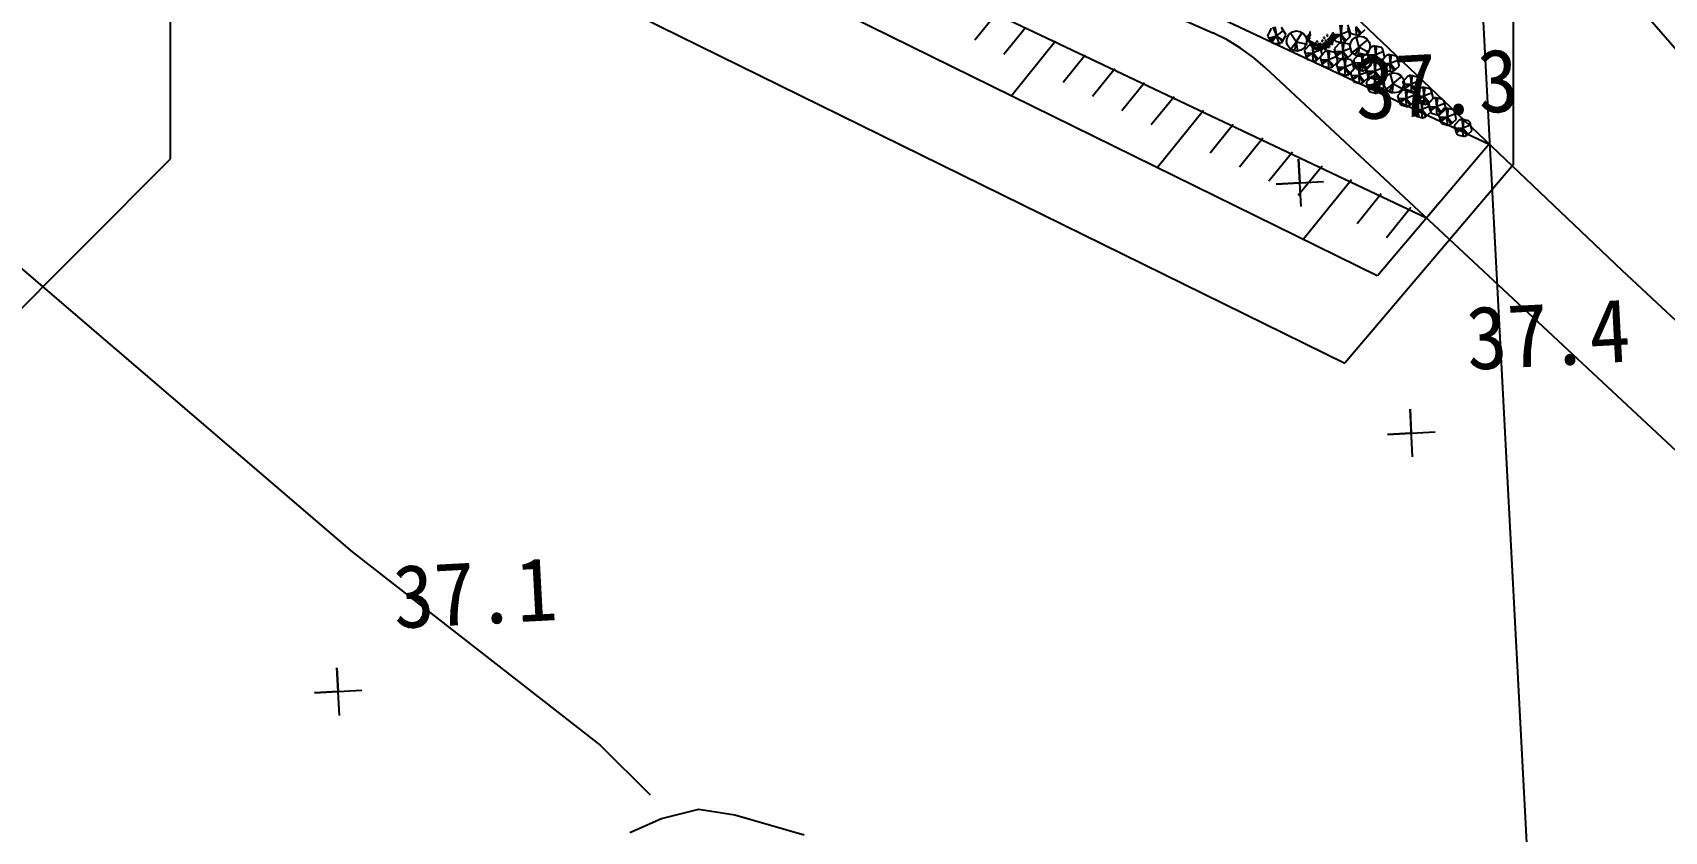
# Model space of a CAD drawing. Header units: millimetres. Extents: x 14950 to 15746, y 1103 to 1809.
# Drawn here: x 15420.8 to 15472.2, y 1438.3 to 1463.4 of the extents above; entities that cross this region are included whole.
import ezdxf
from ezdxf.xclip import XClip

# ---------------------------------------------------------------- set-up
doc = ezdxf.new("R2010")
doc.units = ezdxf.units.MM
doc.header["$LTSCALE"] = 10
doc.header["$MEASUREMENT"] = 0
doc.header["$XCLIPFRAME"] = 2
doc.layers.add('TZ-BASE', color=253, linetype='Continuous')
doc.styles.get("Standard").update_dxf_attribs({"font": 'GulimChe.ttf'})

# ---------------------------------------------------------------- blocks, each defined once
blk = doc.blocks.new('JD-DGHCDGH7DFXH')
at = {"layer": 'TZ-BASE'}
for p, q in [((421.339, 134.685), (439.918, -215.175)), ((402.858, -5.717), (420.677, -13.62)), ((447.674, -28.418, 38), (428.111, -5.899, 38)), ((408.319, -7.214), (429.392, -17.119)), ((368.881, -8.867, 37), (393.554, -29.964, 37)), ((427.41, -19.456), (406.347, -9.476)), ((405.134, -11.068), (425.856, -21.257)), ((424.401, -12.372), (433.57, -21.093)), ((413.856, -13.008), (413.176, -13.848)), ((424.681, -13.37), (424.712, -13.669)), ((424.926, -13.361), (425.007, -13.616)), ((414.774, -13.464), (414.094, -14.304)), ((415.722, -13.882), (414.337, -15.593)), ((422.407, -13.723), (422.558, -13.943)), ((422.519, -13.472), (422.409, -13.694)), ((422.441, -13.786), (422.683, -13.711)), ((422.489, -13.873), (422.683, -13.711)), ((422.526, -13.919), (422.683, -13.711)), ((422.567, -13.433), (422.683, -13.711)), ((422.631, -13.422), (422.683, -13.711)), ((422.907, -13.536), (422.683, -13.711)), ((422.91, -13.861), (422.683, -13.711)), ((422.884, -13.898), (422.683, -13.711)), ((422.775, -13.966), (422.683, -13.711)), ((422.974, -13.668), (422.84, -13.452)), ((422.845, -13.933), (422.978, -13.704)), ((423.304, -13.904), (423.115, -13.618)), ((423.302, -13.897), (423.508, -13.598)), ((423.647, -13.815), (423.652, -13.855)), ((423.685, -13.815), (423.647, -13.815)), ((423.652, -13.855), (423.697, -13.859)), ((423.659, -13.696), (423.708, -13.696)), ((423.662, -13.736), (423.659, -13.696)), ((423.7, -13.736), (423.662, -13.736)), ((423.672, -13.779), (423.67, -13.841)), ((423.67, -13.841), (423.685, -13.844)), ((423.735, -13.779), (423.672, -13.779)), ((423.685, -13.844), (423.685, -13.815)), ((423.702, -13.66), (423.697, -13.696)), ((423.697, -13.696), (423.7, -13.736)), ((423.697, -13.859), (423.735, -13.855)), ((423.756, -13.66), (423.702, -13.66)), ((423.705, -13.877), (423.751, -13.873)), ((423.705, -13.902), (423.705, -13.877)), ((423.708, -13.696), (423.715, -13.757)), ((423.715, -13.757), (423.71, -13.801)), ((423.71, -13.801), (423.738, -13.808)), ((423.74, -13.58), (423.733, -13.631)), ((423.733, -13.631), (423.738, -13.696)), ((423.735, -13.855), (423.733, -13.902)), ((423.738, -13.808), (423.735, -13.779)), ((423.738, -13.696), (423.758, -13.689)), ((423.751, -13.873), (423.751, -13.945)), ((423.758, -13.689), (423.756, -13.66)), ((423.976, -13.88), (423.945, -13.877)), ((423.945, -13.877), (423.945, -13.909)), ((423.981, -13.906), (423.976, -13.88)), ((424.148, -13.859), (424.115, -13.855)), ((424.115, -13.855), (424.117, -13.888)), ((424.117, -13.888), (424.153, -13.884)), ((424.153, -13.884), (424.148, -13.859)), ((424.201, -13.761), (424.168, -13.765)), ((424.168, -13.765), (424.17, -13.79)), ((424.17, -13.79), (424.203, -13.794)), ((424.203, -13.794), (424.201, -13.761)), ((424.254, -13.851), (424.229, -13.848)), ((424.229, -13.848), (424.231, -13.873)), ((424.231, -13.873), (424.259, -13.877)), ((424.259, -13.877), (424.254, -13.851)), ((424.297, -13.685), (424.267, -13.685)), ((424.267, -13.685), (424.267, -13.718)), ((424.267, -13.718), (424.302, -13.714)), ((424.302, -13.714), (424.297, -13.685)), ((424.322, -13.812), (424.299, -13.808)), ((424.299, -13.808), (424.299, -13.833)), ((424.299, -13.833), (424.32, -13.833)), ((424.335, -13.855), (424.317, -13.855)), ((424.317, -13.855), (424.322, -13.877)), ((424.32, -13.833), (424.322, -13.812)), ((424.322, -13.877), (424.337, -13.877)), ((424.358, -13.833), (424.335, -13.837)), ((424.335, -13.837), (424.337, -13.855)), ((424.337, -13.877), (424.335, -13.855)), ((424.337, -13.855), (424.393, -13.851)), ((424.37, -13.776), (424.345, -13.776)), ((424.345, -13.776), (424.345, -13.801)), ((424.345, -13.801), (424.373, -13.797)), ((424.37, -13.913), (424.358, -13.833)), ((424.373, -13.797), (424.37, -13.776)), ((424.373, -13.757), (424.421, -13.757)), ((424.375, -13.833), (424.373, -13.757)), ((424.416, -13.83), (424.375, -13.833)), ((424.385, -13.862), (424.378, -13.891)), ((424.378, -13.891), (424.416, -13.873)), ((424.479, -13.859), (424.385, -13.862)), ((424.39, -13.732), (424.444, -13.718)), ((424.396, -13.783), (424.39, -13.732)), ((424.393, -13.808), (424.421, -13.804)), ((424.393, -13.851), (424.393, -13.808)), ((424.418, -13.779), (424.396, -13.783)), ((424.408, -13.692), (424.456, -13.685)), ((424.411, -13.743), (424.408, -13.692)), ((424.436, -13.743), (424.411, -13.743)), ((424.421, -13.804), (424.416, -13.83)), ((424.416, -13.873), (424.433, -13.808)), ((424.421, -13.757), (424.418, -13.779)), ((424.428, -13.635), (424.436, -13.656)), ((424.476, -13.635), (424.428, -13.635)), ((424.433, -13.808), (424.487, -13.794)), ((424.436, -13.656), (424.461, -13.645)), ((424.436, -13.703), (424.439, -13.653)), ((424.454, -13.707), (424.436, -13.703)), ((424.444, -13.718), (424.436, -13.743)), ((424.441, -13.83), (424.444, -13.747)), ((424.484, -13.815), (424.441, -13.83)), ((424.444, -13.747), (424.504, -13.739)), ((424.445, -13.601), (424.526, -13.855)), ((424.456, -13.685), (424.454, -13.707)), ((424.499, -13.707), (424.454, -13.71)), ((424.454, -13.71), (424.476, -13.729)), ((424.458, -13.672), (424.712, -13.669)), ((424.461, -13.645), (424.461, -13.606)), ((424.487, -13.671), (424.476, -13.635)), ((424.476, -13.729), (424.487, -13.671)), ((424.479, -13.895), (424.479, -13.859)), ((424.48, -13.769), (424.712, -13.669)), ((424.487, -13.794), (424.484, -13.815)), ((424.504, -13.739), (424.499, -13.707)), ((424.502, -13.823), (424.712, -13.669)), ((424.549, -13.875), (424.769, -13.934)), ((424.746, -13.378), (424.712, -13.669)), ((424.977, -13.566), (424.712, -13.669)), ((424.886, -13.878), (424.712, -13.669)), ((424.85, -13.906), (424.712, -13.669)), ((424.726, -13.94), (424.712, -13.669)), ((424.803, -13.929), (424.996, -13.748)), ((425.002, -13.712), (424.937, -13.467)), ((425.03, -13.636), (425.25, -13.695)), ((425.367, -13.639), (425.193, -13.43)), ((425.332, -13.667), (425.193, -13.43)), ((425.208, -13.7), (425.193, -13.43)), ((425.294, -14.066), (425.196, -13.737)), ((425.285, -13.689), (425.477, -13.508)), ((425.294, -14.058), (425.578, -13.832)), ((416.655, -14.319), (415.956, -15.182)), ((422.586, -13.955), (422.814, -13.948)), ((423.31, -13.9), (423.117, -14.163)), ((423.312, -13.894), (423.24, -14.202)), ((423.306, -13.911), (423.348, -14.209)), ((423.308, -13.905), (423.649, -13.978)), ((423.564, -14.183), (423.645, -14.437)), ((423.743, -13.974), (423.574, -14.156)), ((423.577, -14.253), (423.831, -14.251)), ((423.599, -14.351), (423.831, -14.251)), ((423.621, -14.404), (423.831, -14.251)), ((423.733, -13.902), (423.705, -13.902)), ((423.723, -13.942), (423.73, -13.924)), ((423.751, -13.945), (423.723, -13.942)), ((423.73, -13.924), (423.773, -13.924)), ((423.768, -13.971), (423.73, -13.974)), ((423.73, -13.974), (423.738, -14.01)), ((423.738, -14.01), (423.804, -14.007)), ((423.773, -13.924), (423.768, -13.971)), ((423.799, -13.971), (423.771, -13.978)), ((423.771, -13.978), (423.776, -14.036)), ((424.03, -14.024), (423.773, -13.966)), ((423.776, -14.036), (423.859, -14.032)), ((423.796, -13.902), (423.824, -13.902)), ((423.799, -13.938), (423.796, -13.902)), ((423.844, -13.938), (423.799, -13.938)), ((423.804, -14.007), (423.799, -13.971)), ((423.8, -13.951), (423.831, -14.251)), ((423.819, -13.935), (423.816, -13.967)), ((423.816, -13.967), (423.849, -13.971)), ((423.824, -13.902), (423.819, -13.927)), ((423.819, -13.927), (423.874, -13.927)), ((423.865, -13.96), (423.831, -14.251)), ((423.831, -14.018), (423.885, -14.01)), ((423.831, -14.057), (423.831, -14.018)), ((423.857, -14.05), (423.831, -14.057)), ((424.096, -14.148), (423.831, -14.251)), ((424.005, -14.46), (423.831, -14.251)), ((423.969, -14.488), (423.831, -14.251)), ((423.845, -14.522), (423.831, -14.251)), ((423.849, -13.971), (423.844, -13.938)), ((423.847, -14.072), (423.915, -14.065)), ((423.852, -14.101), (423.847, -14.072)), ((423.885, -14.09), (423.852, -14.101)), ((423.859, -14.032), (423.857, -14.05)), ((423.874, -13.927), (423.874, -13.967)), ((423.874, -13.967), (423.935, -13.971)), ((423.885, -14.01), (423.885, -14.09)), ((423.887, -14.123), (423.89, -14.104)), ((423.915, -14.13), (423.887, -14.123)), ((423.89, -14.104), (423.943, -14.104)), ((423.928, -13.938), (423.9, -13.953)), ((423.9, -13.953), (423.902, -14.014)), ((423.915, -14.065), (423.915, -14.13)), ((423.922, -14.511), (424.115, -14.33)), ((423.935, -13.971), (423.928, -13.938)), ((423.93, -14.025), (423.935, -14)), ((423.988, -14.021), (423.93, -14.025)), ((423.935, -14), (424.001, -13.996)), ((423.938, -14.123), (423.945, -14.155)), ((424.049, -14.133), (423.938, -14.123)), ((423.943, -14.104), (423.953, -14.065)), ((423.945, -13.909), (423.981, -13.906)), ((423.945, -14.155), (423.983, -14.148)), ((423.953, -14.065), (424.009, -14.061)), ((423.973, -14.112), (424.021, -14.112)), ((423.983, -14.148), (423.973, -14.112)), ((423.981, -14.043), (424.046, -14.043)), ((423.983, -14.101), (423.981, -14.043)), ((424.011, -14.097), (423.983, -14.101)), ((423.993, -13.967), (423.988, -14.021)), ((424.079, -13.956), (423.993, -13.967)), ((424.001, -13.996), (424.009, -14.029)), ((424.009, -14.029), (424.069, -14.025)), ((424.009, -14.061), (424.011, -14.097)), ((424.021, -14.112), (424.021, -14.159)), ((424.021, -14.159), (424.095, -14.159)), ((424.031, -13.982), (424.026, -14.01)), ((424.026, -14.01), (424.082, -13.996)), ((424.155, -13.974), (424.031, -13.982)), ((424.046, -14.043), (424.049, -14.133)), ((424.121, -14.294), (424.056, -14.049)), ((424.057, -14.394), (424.138, -14.648)), ((424.067, -14.115), (424.074, -14.137)), ((424.095, -14.115), (424.067, -14.115)), ((424.236, -14.186), (424.067, -14.367)), ((424.069, -14.025), (424.074, -14.047)), ((424.074, -14.047), (424.145, -14.047)), ((424.074, -14.137), (424.143, -14.133)), ((424.082, -13.996), (424.079, -13.956)), ((424.095, -14.159), (424.095, -14.115)), ((424.097, -14.061), (424.097, -14.083)), ((424.145, -14.076), (424.097, -14.061)), ((424.097, -14.083), (424.173, -14.094)), ((424.251, -14), (424.105, -14.003)), ((424.105, -14.003), (424.115, -14.032)), ((424.115, -14.032), (424.168, -14.039)), ((424.122, -13.953), (424.125, -13.974)), ((424.125, -13.974), (424.188, -13.974)), ((424.143, -14.133), (424.145, -14.076)), ((424.145, -14.047), (424.16, -14.068)), ((424.168, -14.039), (424.155, -13.974)), ((424.16, -14.068), (424.231, -14.065)), ((424.173, -14.094), (424.178, -14.133)), ((424.178, -14.133), (424.239, -14.137)), ((424.198, -13.924), (424.183, -13.92)), ((424.183, -13.92), (424.186, -13.945)), ((424.186, -13.945), (424.203, -13.945)), ((424.188, -13.974), (424.191, -13.992)), ((424.191, -13.992), (424.261, -13.985)), ((424.196, -14.083), (424.206, -14.108)), ((424.236, -14.094), (424.196, -14.083)), ((424.203, -13.945), (424.198, -13.924)), ((424.198, -14.029), (424.206, -14.05)), ((424.277, -14.032), (424.198, -14.029)), ((424.206, -14.05), (424.251, -14.05)), ((424.206, -14.108), (424.267, -14.101)), ((424.254, -13.924), (424.229, -13.938)), ((424.229, -13.938), (424.234, -13.96)), ((424.231, -14.065), (424.312, -14.065)), ((424.234, -13.96), (424.299, -13.96)), ((424.239, -14.137), (424.236, -14.094)), ((424.251, -14.05), (424.251, -14)), ((424.261, -13.985), (424.254, -13.924)), ((424.267, -14.101), (424.277, -14.032)), ((424.524, -14.235), (424.267, -14.177)), ((424.277, -13.985), (424.269, -14.003)), ((424.269, -14.003), (424.317, -14.003)), ((424.292, -13.906), (424.274, -13.909)), ((424.274, -13.909), (424.279, -13.935)), ((424.337, -13.996), (424.277, -13.985)), ((424.279, -13.935), (424.297, -13.931)), ((424.297, -13.931), (424.292, -13.906)), ((424.294, -14.163), (424.324, -14.463)), ((424.297, -13.942), (424.345, -13.938)), ((424.299, -13.96), (424.297, -13.942)), ((424.31, -14.021), (424.302, -14.043)), ((424.302, -14.043), (424.335, -14.039)), ((424.31, -13.902), (424.312, -13.92)), ((424.347, -13.902), (424.31, -13.902)), ((424.31, -13.949), (424.408, -13.967)), ((424.317, -14.003), (424.31, -13.949)), ((424.365, -14.021), (424.31, -14.021)), ((424.312, -13.92), (424.37, -13.913)), ((424.312, -14.065), (424.36, -14.072)), ((424.358, -14.171), (424.324, -14.463)), ((424.589, -14.36), (424.324, -14.463)), ((424.335, -14.039), (424.337, -13.996)), ((424.345, -13.938), (424.347, -13.902)), ((424.36, -14.072), (424.365, -14.021)), ((424.363, -13.971), (424.365, -13.931)), ((424.39, -13.985), (424.363, -13.971)), ((424.365, -13.931), (424.439, -13.935)), ((424.408, -13.967), (424.39, -13.985)), ((424.413, -13.898), (424.479, -13.895)), ((424.413, -13.992), (424.413, -13.898)), ((424.439, -13.985), (424.413, -13.992)), ((424.439, -13.935), (424.439, -13.985)), ((424.503, -14.136), (424.584, -14.39)), ((424.682, -13.927), (424.514, -14.109)), ((424.517, -14.206), (424.771, -14.204)), ((424.538, -14.304), (424.771, -14.204)), ((424.615, -14.505), (424.549, -14.26)), ((424.56, -14.358), (424.771, -14.204)), ((424.97, -13.977), (424.713, -13.919)), ((424.74, -13.905), (424.771, -14.204)), ((424.805, -13.913), (424.771, -14.204)), ((425.036, -14.101), (424.771, -14.204)), ((424.944, -14.413), (424.771, -14.204)), ((424.909, -14.441), (424.771, -14.204)), ((424.785, -14.475), (424.771, -14.204)), ((424.811, -14.397), (424.841, -14.697)), ((424.862, -14.464), (425.055, -14.283)), ((425.061, -14.247), (424.996, -14.002)), ((425.301, -14.063), (425.04, -14.26)), ((425.293, -14.28), (425.124, -14.461)), ((425.305, -14.059), (425.147, -14.333)), ((425.294, -14.073), (425.248, -14.371)), ((425.297, -14.068), (425.603, -14.237)), ((425.581, -14.329), (425.324, -14.271)), ((425.351, -14.257), (425.381, -14.556)), ((425.415, -14.265), (425.381, -14.556)), ((425.535, -14.242), (425.616, -14.497)), ((425.715, -14.034), (425.546, -14.216)), ((425.549, -14.313), (425.803, -14.311)), ((425.571, -14.41), (425.803, -14.311)), ((425.592, -14.464), (425.803, -14.311)), ((425.672, -14.599), (425.606, -14.354)), ((426.002, -14.084), (425.745, -14.026)), ((425.772, -14.011), (425.803, -14.311)), ((425.837, -14.019), (425.803, -14.311)), ((426.068, -14.208), (425.803, -14.311)), ((425.976, -14.52), (425.803, -14.311)), ((425.941, -14.548), (425.803, -14.311)), ((425.817, -14.581), (425.803, -14.311)), ((425.894, -14.57), (426.087, -14.389)), ((426.176, -14.307), (426.007, -14.488)), ((426.093, -14.354), (426.028, -14.109)), ((426.464, -14.356), (426.207, -14.298)), ((426.234, -14.284), (426.264, -14.584)), ((426.298, -14.292), (426.264, -14.584)), ((426.555, -14.626), (426.49, -14.381)), ((417.588, -14.755), (416.883, -15.627)), ((422.337, -14.717), (443.057, -34.045)), ((423.668, -14.457), (423.888, -14.516)), ((424.07, -14.465), (424.324, -14.463)), ((424.092, -14.562), (424.324, -14.463)), ((424.114, -14.616), (424.324, -14.463)), ((424.161, -14.668), (424.381, -14.727)), ((424.498, -14.671), (424.324, -14.463)), ((424.463, -14.699), (424.324, -14.463)), ((424.339, -14.733), (424.324, -14.463)), ((424.416, -14.722), (424.608, -14.541)), ((424.574, -14.629), (424.655, -14.883)), ((424.753, -14.42), (424.584, -14.602)), ((424.587, -14.699), (424.841, -14.697)), ((424.607, -14.41), (424.827, -14.469)), ((424.609, -14.796), (424.841, -14.697)), ((424.631, -14.85), (424.841, -14.697)), ((424.678, -14.903), (424.898, -14.962)), ((425.041, -14.47), (424.784, -14.412)), ((424.875, -14.406), (424.841, -14.697)), ((425.106, -14.594), (424.841, -14.697)), ((425.015, -14.906), (424.841, -14.697)), ((424.979, -14.934), (424.841, -14.697)), ((424.855, -14.968), (424.841, -14.697)), ((424.932, -14.956), (425.125, -14.776)), ((425.02, -14.887), (425.101, -15.141)), ((425.199, -14.678), (425.03, -14.86)), ((425.132, -14.74), (425.066, -14.495)), ((425.114, -14.488), (425.195, -14.742)), ((425.127, -14.558), (425.381, -14.556)), ((425.149, -14.656), (425.381, -14.556)), ((425.171, -14.71), (425.381, -14.556)), ((425.218, -14.762), (425.438, -14.821)), ((425.487, -14.728), (425.23, -14.67)), ((425.257, -14.656), (425.287, -14.955)), ((425.321, -14.664), (425.287, -14.955)), ((425.553, -14.852), (425.287, -14.955)), ((425.647, -14.453), (425.381, -14.556)), ((425.555, -14.765), (425.381, -14.556)), ((425.52, -14.793), (425.381, -14.556)), ((425.396, -14.827), (425.381, -14.556)), ((425.473, -14.816), (425.665, -14.635)), ((425.578, -14.998), (425.512, -14.753)), ((425.516, -14.755), (425.597, -15.009)), ((425.695, -14.546), (425.526, -14.728)), ((425.529, -14.825), (425.783, -14.823)), ((425.551, -14.922), (425.783, -14.823)), ((425.573, -14.976), (425.783, -14.823)), ((425.64, -14.517), (425.859, -14.576)), ((425.982, -14.596), (425.725, -14.538)), ((425.752, -14.523), (425.783, -14.823)), ((425.817, -14.531), (425.783, -14.823)), ((426.048, -14.72), (425.783, -14.823)), ((425.957, -15.032), (425.783, -14.823)), ((425.921, -15.06), (425.783, -14.823)), ((425.797, -15.093), (425.783, -14.823)), ((425.874, -15.082), (426.067, -14.901)), ((425.997, -14.515), (426.078, -14.769)), ((426.073, -14.866), (426.008, -14.621)), ((426.011, -14.586), (426.264, -14.584)), ((426.032, -14.683), (426.264, -14.584)), ((426.054, -14.737), (426.264, -14.584)), ((426.101, -14.789), (426.321, -14.848)), ((426.53, -14.481), (426.264, -14.584)), ((426.438, -14.792), (426.264, -14.584)), ((426.403, -14.82), (426.264, -14.584)), ((426.279, -14.854), (426.264, -14.584)), ((426.365, -15.219), (426.267, -14.891)), ((426.356, -14.843), (426.549, -14.662)), ((418.521, -15.192), (417.81, -16.071)), ((425.034, -14.957), (425.287, -14.955)), ((425.055, -15.055), (425.287, -14.955)), ((425.077, -15.109), (425.287, -14.955)), ((425.124, -15.161), (425.344, -15.22)), ((425.461, -15.164), (425.287, -14.955)), ((425.426, -15.192), (425.287, -14.955)), ((425.302, -15.226), (425.287, -14.955)), ((425.379, -15.215), (425.571, -15.034)), ((425.513, -15.192), (425.594, -15.446)), ((425.693, -14.984), (425.524, -15.165)), ((425.527, -15.263), (425.781, -15.26)), ((425.549, -15.36), (425.781, -15.26)), ((425.57, -15.414), (425.781, -15.26)), ((425.62, -15.029), (425.84, -15.088)), ((425.98, -15.033), (425.723, -14.975)), ((425.75, -14.961), (425.781, -15.26)), ((425.815, -14.969), (425.781, -15.26)), ((426.046, -15.157), (425.781, -15.26)), ((425.954, -15.469), (425.781, -15.26)), ((425.919, -15.497), (425.781, -15.26)), ((425.795, -15.531), (425.781, -15.26)), ((425.872, -15.52), (426.065, -15.339)), ((426.071, -15.303), (426.006, -15.058)), ((426.372, -15.217), (426.111, -15.414)), ((426.376, -15.212), (426.218, -15.487)), ((426.365, -15.227), (426.319, -15.524)), ((426.365, -15.212), (426.649, -14.986)), ((426.368, -15.222), (426.674, -15.39)), ((426.679, -15.406), (426.51, -15.587)), ((426.665, -15.168), (426.746, -15.423)), ((426.844, -14.96), (426.675, -15.142)), ((426.678, -15.239), (426.932, -15.237)), ((426.7, -15.336), (426.932, -15.237)), ((426.967, -15.455), (426.71, -15.397)), ((426.722, -15.39), (426.932, -15.237)), ((426.737, -15.383), (426.767, -15.683)), ((426.801, -15.391), (426.767, -15.683)), ((427.131, -15.01), (426.874, -14.952)), ((426.901, -14.937), (426.932, -15.237)), ((426.966, -14.945), (426.932, -15.237)), ((427.197, -15.134), (426.932, -15.237)), ((427.106, -15.446), (426.932, -15.237)), ((427.07, -15.474), (426.932, -15.237)), ((426.946, -15.507), (426.932, -15.237)), ((427.023, -15.496), (427.216, -15.315)), ((427.243, -15.336), (427.074, -15.517)), ((427.222, -15.28), (427.157, -15.035)), ((427.531, -15.385), (427.274, -15.327)), ((427.301, -15.313), (427.331, -15.613)), ((427.365, -15.321), (427.331, -15.613)), ((427.622, -15.655), (427.556, -15.41)), ((419.454, -15.629), (418.736, -16.516)), ((425.618, -15.466), (425.838, -15.525)), ((426.5, -15.614), (426.581, -15.869)), ((426.513, -15.685), (426.767, -15.683)), ((426.535, -15.782), (426.767, -15.683)), ((426.557, -15.836), (426.767, -15.683)), ((426.604, -15.889), (426.824, -15.948)), ((427.033, -15.58), (426.767, -15.683)), ((426.941, -15.892), (426.767, -15.683)), ((426.906, -15.92), (426.767, -15.683)), ((426.782, -15.953), (426.767, -15.683)), ((426.769, -15.443), (426.989, -15.502)), ((426.859, -15.942), (427.051, -15.761)), ((427.058, -15.726), (426.992, -15.48)), ((427.173, -15.758), (427.004, -15.939)), ((427.064, -15.544), (427.145, -15.798)), ((427.077, -15.615), (427.331, -15.613)), ((427.099, -15.712), (427.331, -15.613)), ((427.121, -15.766), (427.331, -15.613)), ((427.168, -15.818), (427.388, -15.877)), ((427.46, -15.807), (427.203, -15.749)), ((427.23, -15.735), (427.261, -16.035)), ((427.295, -15.743), (427.261, -16.035)), ((427.526, -15.932), (427.261, -16.035)), ((427.596, -15.509), (427.331, -15.613)), ((427.505, -15.821), (427.331, -15.613)), ((427.47, -15.849), (427.331, -15.613)), ((427.345, -15.883), (427.331, -15.613)), ((427.423, -15.872), (427.615, -15.691)), ((427.463, -15.873), (427.544, -16.127)), ((427.642, -15.664), (427.473, -15.846)), ((427.477, -15.943), (427.731, -15.941)), ((427.551, -16.078), (427.486, -15.832)), ((427.498, -16.04), (427.731, -15.941)), ((427.52, -16.094), (427.731, -15.941)), ((427.93, -15.714), (427.673, -15.656)), ((427.7, -15.641), (427.731, -15.941)), ((427.764, -15.649), (427.731, -15.941)), ((427.996, -15.838), (427.731, -15.941)), ((427.904, -16.15), (427.731, -15.941)), ((427.869, -16.178), (427.731, -15.941)), ((427.745, -16.211), (427.731, -15.941)), ((428.021, -15.984), (427.956, -15.739)), ((420.387, -16.066), (418.938, -17.856)), ((426.993, -15.966), (427.074, -16.221)), ((427.007, -16.037), (427.261, -16.035)), ((427.029, -16.134), (427.261, -16.035)), ((427.05, -16.188), (427.261, -16.035)), ((427.098, -16.241), (427.317, -16.3)), ((427.434, -16.244), (427.261, -16.035)), ((427.399, -16.272), (427.261, -16.035)), ((427.275, -16.305), (427.261, -16.035)), ((427.352, -16.294), (427.545, -16.113)), ((427.567, -16.147), (427.787, -16.206)), ((427.792, -16.201), (427.873, -16.455)), ((427.971, -15.993), (427.802, -16.174)), ((427.806, -16.272), (428.059, -16.27)), ((427.822, -16.2), (428.015, -16.019)), ((427.827, -16.369), (428.059, -16.27)), ((427.849, -16.423), (428.059, -16.27)), ((428.259, -16.042), (428.002, -15.984)), ((428.029, -15.97), (428.059, -16.27)), ((428.093, -15.978), (428.059, -16.27)), ((428.325, -16.167), (428.059, -16.27)), ((428.233, -16.478), (428.059, -16.27)), ((428.198, -16.507), (428.059, -16.27)), ((428.074, -16.54), (428.059, -16.27)), ((428.151, -16.529), (428.343, -16.348)), ((428.35, -16.313), (428.285, -16.067)), ((428.465, -16.345), (428.296, -16.526)), ((428.752, -16.394), (428.495, -16.336)), ((428.522, -16.322), (428.553, -16.622)), ((428.587, -16.33), (428.553, -16.622)), ((428.843, -16.665), (428.778, -16.419)), ((421.32, -16.503), (420.59, -17.405)), ((422.254, -16.939), (421.516, -17.85)), ((427.896, -16.476), (428.116, -16.535)), ((428.285, -16.553), (428.366, -16.807)), ((428.299, -16.624), (428.553, -16.622)), ((428.321, -16.721), (428.553, -16.622)), ((428.342, -16.775), (428.553, -16.622)), ((428.39, -16.828), (428.61, -16.887)), ((428.818, -16.519), (428.553, -16.622)), ((428.726, -16.83), (428.553, -16.622)), ((428.691, -16.859), (428.553, -16.622)), ((428.567, -16.892), (428.553, -16.622)), ((428.644, -16.881), (428.837, -16.7)), ((423.187, -17.376), (422.443, -18.295)), ((429.392, -17.119), (425.873, -21.268)), ((424.12, -17.813), (423.37, -18.739)), ((423.46, -19.09, 37.257), (423.381, -17.592, 37.257)), ((423.381, -17.592, 37.257), (423.42, -18.341, 37.257)), ((422.671, -18.38, 37.257), (424.169, -18.301, 37.257)), ((423.42, -18.341, 37.257), (422.671, -18.38, 37.257)), ((425.053, -18.25), (423.54, -20.118)), ((425.986, -18.687), (425.223, -19.629)), ((427.817, -18.976), (427.449, -19.41)), ((426.919, -19.123), (426.15, -20.073)), ((433.57, -21.093), (445.103, -31.852)), ((426.973, -26.975, 37.401), (426.894, -25.477, 37.401)), ((426.894, -25.477, 37.401), (426.934, -26.226, 37.401)), ((426.185, -26.266, 37.401), (427.683, -26.187, 37.401)), ((426.934, -26.226, 37.401), (426.185, -26.266, 37.401)), ((393.554, -29.964, 37), (401.37, -36.061, 37)), ((393.148, -35.119, 37.112), (393.068, -33.621, 37.112)), ((393.068, -33.621, 37.112), (393.108, -34.37, 37.112)), ((392.359, -34.41, 37.112), (393.857, -34.33, 37.112)), ((393.108, -34.37, 37.112), (392.359, -34.41, 37.112)), ((401.37, -36.061, 37), (402.947, -37.626, 37)), ((402.305, -38.806, 38), (403.3, -38.371, 38)), ((403.3, -38.371, 38), (404.481, -38.074, 38)), ((404.481, -38.074, 38), (405.607, -38.248, 38)), ((405.607, -38.248, 38), (407.798, -38.887, 38))]:
    blk.add_line(p, q, dxfattribs=at)
at = {"layer": 'TZ-BASE', "ltscale": 10}
for p, q in [((387.826, -17.582), (387.819, -9.582)), ((395.449, -9.575), (424.843, -24.027)), ((430.155, -17.765), (430.148, -9.544)), ((372.839, -32.595), (387.826, -17.582)), ((430.155, -17.765), (424.843, -24.027))]:
    blk.add_line(p, q, dxfattribs=at)
at = {"layer": 'TZ-BASE'}
blk.add_arc((418.245, -19.104), 6, 46.9906, 66.0838, dxfattribs=at)
for centre, major_axis, start_param, end_param in [((422.406, -13.708), (0.0097, 0.0108), 3.947975, 6.803567), ((422.983, -13.685), (-0.0146, 0.0131), 5.964952, 8.287811), ((424.533, -13.87), (-0.0123, 0.0111), 3.537946, 5.9104), ((425.007, -13.732), (0.0131, 0.0146), 0.959749, 3.282607), ((425.015, -13.63), (-0.0123, 0.0111), 3.537946, 5.9104), ((425.268, -13.694), (0.0118, 0.0131), 5.707203, 8.650472), ((422.57, -13.955), (-0.0123, 0.0111), 3.830761, 6.203215), ((422.83, -13.942), (0.0118, 0.0131), 6.000018, 8.943286), ((423.567, -14.169), (0.0097, 0.0108), 3.65516, 6.510752), ((423.757, -13.966), (0.011, 0.0122), 2.810229, 5.484201), ((424.049, -14.03), (0.0132, 0.0146), 1.957942, 4.240579), ((424.06, -14.38), (0.0097, 0.0108), 3.65516, 6.510752), ((424.126, -14.313), (0.0131, 0.0146), 0.959749, 3.282607), ((424.25, -14.178), (0.011, 0.0122), 2.810229, 5.484201), ((424.506, -14.122), (0.0097, 0.0108), 3.65516, 6.510752), ((424.542, -14.242), (0.0132, 0.0146), 1.957942, 4.240579), ((424.592, -14.405), (-0.0123, 0.0111), 3.537946, 5.9104), ((424.697, -13.92), (0.011, 0.0122), 2.810229, 5.484201), ((424.786, -13.933), (0.0118, 0.0131), 5.707203, 8.650472), ((424.989, -13.984), (0.0132, 0.0146), 1.957942, 4.240579), ((425.066, -14.266), (0.0131, 0.0146), 0.959749, 3.282607), ((425.308, -14.272), (0.011, 0.0122), 2.810229, 5.484201), ((425.539, -14.228), (0.0097, 0.0108), 3.65516, 6.510752), ((425.599, -14.336), (0.0132, 0.0146), 1.957942, 4.240579), ((425.729, -14.026), (0.011, 0.0122), 2.810229, 5.484201), ((426.021, -14.09), (0.0132, 0.0146), 1.957942, 4.240579), ((426.098, -14.373), (0.0131, 0.0146), 0.959749, 3.282607), ((426.191, -14.299), (0.011, 0.0122), 2.810229, 5.484201), ((426.483, -14.363), (0.0132, 0.0146), 1.957942, 4.240579), ((423.652, -14.452), (-0.0123, 0.0111), 3.537946, 5.9104), ((423.905, -14.515), (0.0118, 0.0131), 5.707203, 8.650472), ((424.145, -14.663), (-0.0123, 0.0111), 3.537946, 5.9104), ((424.399, -14.726), (0.0118, 0.0131), 5.707203, 8.650472), ((424.577, -14.614), (0.0097, 0.0108), 3.65516, 6.510752), ((424.619, -14.525), (0.0131, 0.0146), 0.959749, 3.282607), ((424.662, -14.898), (-0.0123, 0.0111), 3.537946, 5.9104), ((424.767, -14.412), (0.011, 0.0122), 2.810229, 5.484201), ((424.845, -14.468), (0.0118, 0.0131), 5.707203, 8.650472), ((425.023, -14.873), (0.0097, 0.0108), 3.65516, 6.510752), ((425.059, -14.476), (0.0132, 0.0146), 1.957942, 4.240579), ((425.117, -14.474), (0.0097, 0.0108), 3.65516, 6.510752), ((425.136, -14.759), (0.0131, 0.0146), 0.959749, 3.282607), ((425.203, -14.757), (-0.0123, 0.0111), 3.537946, 5.9104), ((425.214, -14.671), (0.011, 0.0122), 2.810229, 5.484201), ((425.456, -14.82), (0.0118, 0.0131), 5.707203, 8.650472), ((425.505, -14.735), (0.0132, 0.0146), 1.957942, 4.240579), ((425.519, -14.74), (0.0097, 0.0108), 3.65516, 6.510752), ((425.624, -14.511), (-0.0123, 0.0111), 3.537946, 5.9104), ((425.676, -14.618), (0.0131, 0.0146), 0.959749, 3.282607), ((425.709, -14.538), (0.011, 0.0122), 2.810229, 5.484201), ((425.877, -14.575), (0.0118, 0.0131), 5.707203, 8.650472), ((426.001, -14.602), (0.0132, 0.0146), 1.957942, 4.240579), ((426, -14.501), (0.0097, 0.0108), 3.65516, 6.510752), ((426.078, -14.885), (0.0131, 0.0146), 0.959749, 3.282607), ((426.086, -14.784), (-0.0123, 0.0111), 3.537946, 5.9104), ((426.339, -14.847), (0.0118, 0.0131), 5.707203, 8.650472), ((426.559, -14.646), (0.0131, 0.0146), 0.959749, 3.282607), ((424.915, -14.961), (0.0118, 0.0131), 5.707203, 8.650472), ((425.109, -15.156), (-0.0123, 0.0111), 3.537946, 5.9104), ((425.362, -15.219), (0.0118, 0.0131), 5.707203, 8.650472), ((425.517, -15.178), (0.0097, 0.0108), 3.65516, 6.510752), ((425.582, -15.017), (0.0131, 0.0146), 0.959749, 3.282607), ((425.604, -15.024), (-0.0123, 0.0111), 3.537946, 5.9104), ((425.707, -14.976), (0.011, 0.0122), 2.810229, 5.484201), ((425.857, -15.087), (0.0118, 0.0131), 5.707203, 8.650472), ((425.999, -15.04), (0.0132, 0.0146), 1.957942, 4.240579), ((426.076, -15.323), (0.0131, 0.0146), 0.959749, 3.282607), ((426.668, -15.154), (0.0097, 0.0108), 3.65516, 6.510752), ((426.694, -15.398), (0.011, 0.0122), 2.810229, 5.484201), ((426.753, -15.437), (-0.0123, 0.0111), 3.537946, 5.9104), ((426.858, -14.952), (0.011, 0.0122), 2.810229, 5.484201), ((427.15, -15.016), (0.0132, 0.0146), 1.957942, 4.240579), ((427.227, -15.299), (0.0131, 0.0146), 0.959749, 3.282607), ((427.257, -15.328), (0.011, 0.0122), 2.810229, 5.484201), ((427.549, -15.392), (0.0132, 0.0146), 1.957942, 4.240579), ((425.602, -15.461), (-0.0123, 0.0111), 3.537946, 5.9104), ((425.855, -15.524), (0.0118, 0.0131), 5.707203, 8.650472), ((426.503, -15.6), (0.0097, 0.0108), 3.65516, 6.510752), ((426.589, -15.883), (-0.0123, 0.0111), 3.537946, 5.9104), ((426.842, -15.947), (0.0118, 0.0131), 5.707203, 8.650472), ((426.985, -15.462), (0.0132, 0.0146), 1.957942, 4.240579), ((427.006, -15.501), (0.0118, 0.0131), 5.707203, 8.650472), ((426.997, -15.952), (0.0097, 0.0108), 3.65516, 6.510752), ((427.062, -15.745), (0.0131, 0.0146), 0.959749, 3.282607), ((427.067, -15.53), (0.0097, 0.0108), 3.65516, 6.510752), ((427.152, -15.813), (-0.0123, 0.0111), 3.537946, 5.9104), ((427.187, -15.75), (0.011, 0.0122), 2.810229, 5.484201), ((427.406, -15.876), (0.0118, 0.0131), 5.707203, 8.650472), ((427.479, -15.814), (0.0132, 0.0146), 1.957942, 4.240579), ((427.466, -15.858), (0.0097, 0.0108), 3.65516, 6.510752), ((427.626, -15.675), (0.0131, 0.0146), 0.959749, 3.282607), ((427.657, -15.656), (0.011, 0.0122), 2.810229, 5.484201), ((427.949, -15.72), (0.0132, 0.0146), 1.957942, 4.240579), ((427.082, -16.235), (-0.0123, 0.0111), 3.537946, 5.9104), ((427.335, -16.299), (0.0118, 0.0131), 5.707203, 8.650472), ((427.556, -16.097), (0.0131, 0.0146), 0.959749, 3.282607), ((427.552, -16.142), (-0.0123, 0.0111), 3.537946, 5.9104), ((427.805, -16.205), (0.0118, 0.0131), 5.707203, 8.650472), ((427.795, -16.187), (0.0097, 0.0108), 3.65516, 6.510752), ((427.881, -16.47), (-0.0123, 0.0111), 3.537946, 5.9104), ((427.986, -15.985), (0.011, 0.0122), 2.810229, 5.484201), ((428.026, -16.003), (0.0131, 0.0146), 0.959749, 3.282607), ((428.277, -16.049), (0.0132, 0.0146), 1.957942, 4.240579), ((428.354, -16.332), (0.0131, 0.0146), 0.959749, 3.282607), ((428.479, -16.337), (0.011, 0.0122), 2.810229, 5.484201), ((428.771, -16.401), (0.0132, 0.0146), 1.957942, 4.240579), ((428.134, -16.533), (0.0118, 0.0131), 5.707203, 8.650472), ((428.289, -16.539), (0.0097, 0.0108), 3.65516, 6.510752), ((428.374, -16.822), (-0.0123, 0.0111), 3.537946, 5.9104), ((428.627, -16.885), (0.0118, 0.0131), 5.707203, 8.650472), ((428.848, -16.684), (0.0131, 0.0146), 0.959749, 3.282607)]:
    blk.add_ellipse(centre, major_axis=major_axis, ratio=1, start_param=start_param, end_param=end_param, dxfattribs=at)
for centre, major_axis in [((423.321, -13.873), (-0.236, 0.212)), ((425.319, -14.041), (0.212, 0.236)), ((426.39, -15.195), (0.212, 0.236))]:
    blk.add_ellipse(centre, major_axis=major_axis, ratio=1, dxfattribs=at)
for s, p in [('37.3', (425.203, -16.358, 38.12)), ('37.4', (428.717, -24.243, 38.12)), ('37.1', (394.891, -32.387, 38.12))]:
    blk.add_text(s, height=2, rotation=3.0398, dxfattribs=at).set_placement(p)

msp = doc.modelspace()

# ---------------------------------------------------------------- block references
at = {"layer": 'TZ-BASE'}
ref = msp.add_blockref('JD-DGHCDGH7DFXH', (15037.333, 1477.025), dxfattribs=at)
XClip(ref).set_block_clipping_path([(-0.066111234, 74.999970863), (699.933616811, 75.6206052864), (700.0658361092, -74.3793364424), (0.0661112341, -74.999970863)])

doc.saveas('drawing.dxf')
